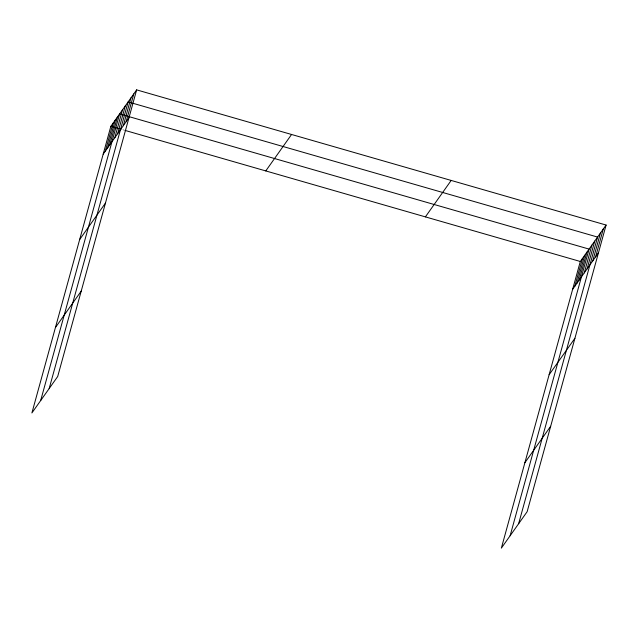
<?xml version="1.0" encoding="UTF-8"?>
<svg xmlns="http://www.w3.org/2000/svg" width="638" height="638" viewBox="0 0 638 638"><rect width="100%" height="100%" fill="white"/><g stroke="black" fill="none" stroke-linecap="round" stroke-linejoin="round"><path stroke-width="0.48" stroke-dasharray="3.19 2.39" d="M122.839 129.769L124.689 130.304"/><path stroke-width="0.96" d="M136.644 89.87L110.852 126.316L31.9 412.953L57.691 376.516L136.644 89.87L606.1 225.047L527.148 511.684L501.356 548.13L580.309 261.484L606.1 225.047M105.382 151.031L113.046 123.222M107.575 147.936L115.239 120.119M109.768 144.834L117.432 117.025M40.665 400.568L119.625 113.931L589.081 249.099L510.129 535.737M114.8 137.728L122.456 109.919M117.631 133.725L125.295 105.908M49.182 388.542L128.134 101.905L597.591 237.073L518.638 523.71M123.309 125.702L130.965 97.893M126.141 121.691L133.805 93.882M574.846 286.199L582.502 258.39M577.039 283.105L584.695 255.296M579.224 280.002L586.888 252.193M584.256 272.897L591.92 245.088M587.096 268.893L594.752 241.076M592.766 260.87L600.43 233.061M595.605 256.867L603.261 229.05M103.197 154.133L128.98 117.687M79.662 239.545L105.453 203.099M55.426 327.541L81.217 291.103M265.775 170.92L291.566 134.482M425.394 216.88L451.178 180.434M572.653 289.301L598.436 252.855M549.127 374.713L574.91 338.268M524.883 462.71L550.674 426.272M110.852 126.316L120.997 129.243M125.606 130.567L580.309 261.484"/></g></svg>
